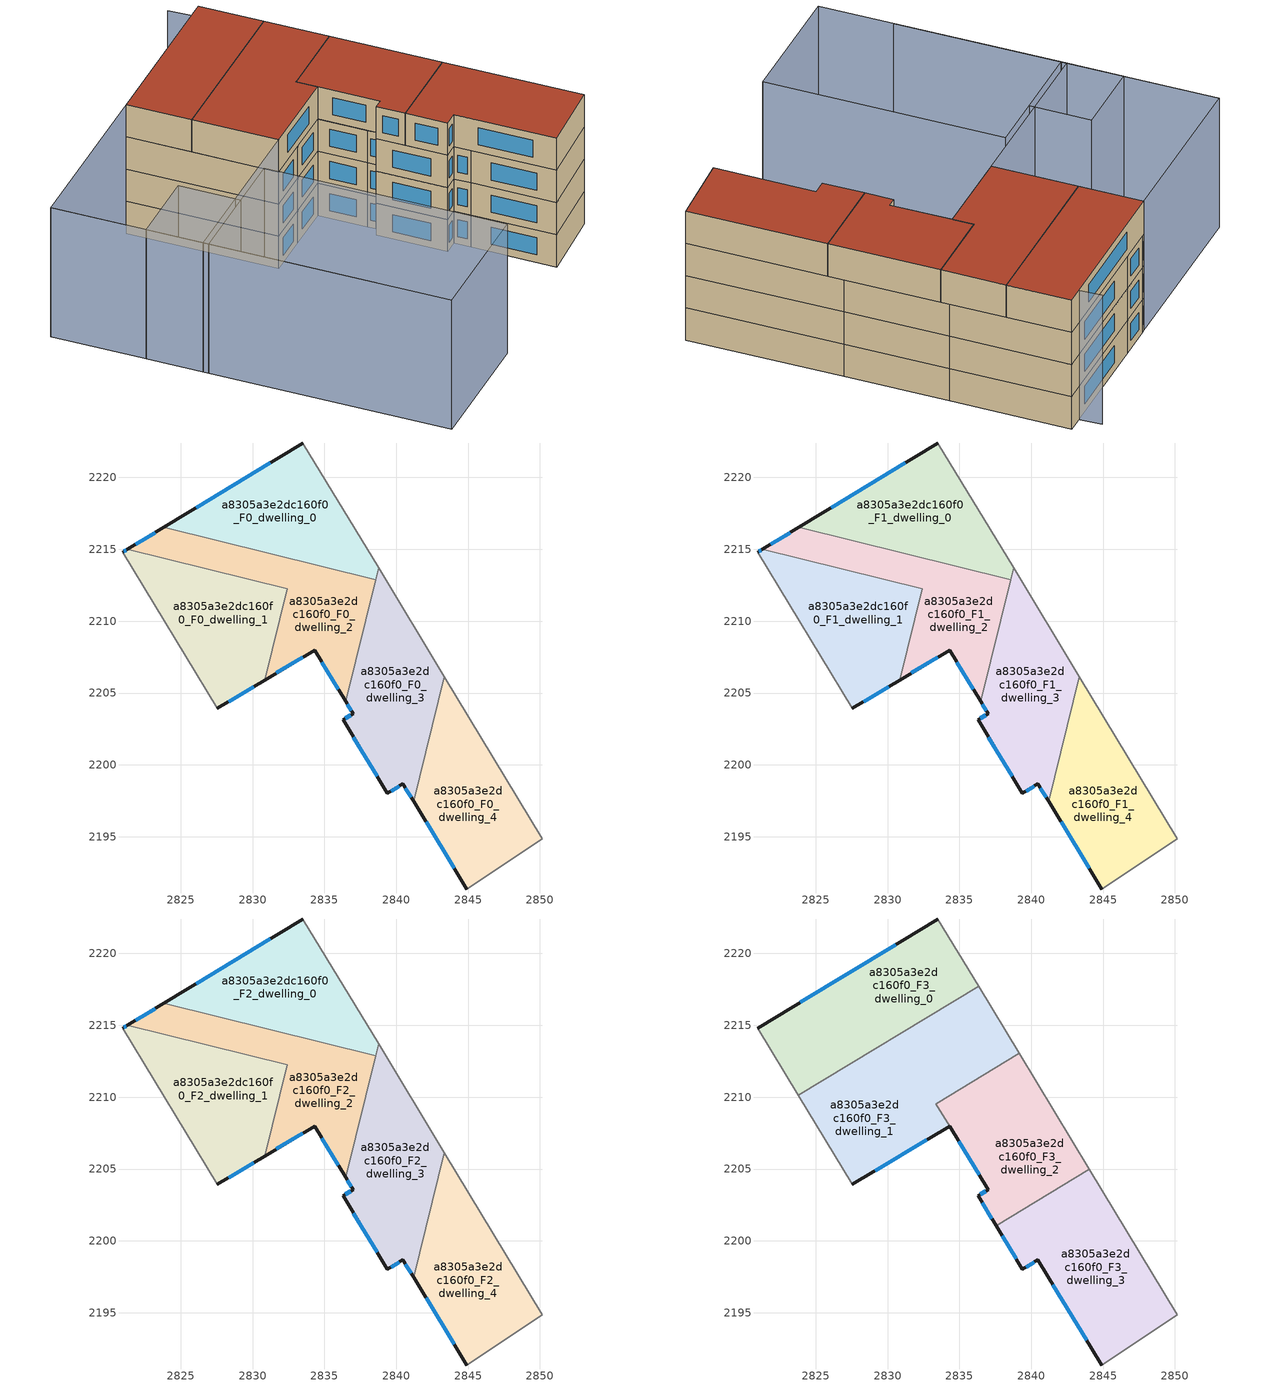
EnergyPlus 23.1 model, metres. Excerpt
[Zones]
a8305a3e2dc160f0_F0_dwelling_0
 floor ground (EU_floor_Construction): 2833.51,2222.4 2838.77,2213.7 2838.57,2212.89 2823.82,2216.53 z0
 wall outside (EU_wall_Construction): 2833.51,2222.4 2823.82,2216.53 z0:3
 wall adiabatic (EU_wall_Construction): 2838.77,2213.7 2833.51,2222.4 z0:3
 wall to a8305a3e2dc160f0_F0_dwelling_2 (EU_wall_Construction): 2823.82,2216.53 2838.57,2212.89 z0:3
 wall to a8305a3e2dc160f0_F0_dwelling_3 (EU_wall_Construction): 2838.57,2212.89 2838.77,2213.7 z0:3
 window (EU_Window_Construction): 2831.24,2221.02 2826.09,2217.9 z0.7:2.3
a8305a3e2dc160f0_F0_dwelling_1
 floor ground (EU_floor_Construction): 2832.41,2212.24 2830.84,2205.9 2827.56,2203.93 2820.98,2214.81 2821.28,2214.99 z0
 wall outside (EU_wall_Construction): 2821.28,2214.99 2820.98,2214.81 / 2827.56,2203.93 2830.84,2205.9 z0:3
 wall adiabatic (EU_wall_Construction): 2820.98,2214.81 2827.56,2203.93 z0:3
 wall to a8305a3e2dc160f0_F0_dwelling_2 (EU_wall_Construction): 2830.84,2205.9 2832.41,2212.24 2821.28,2214.99 z0:3
 window (EU_Window_Construction): 2821.21,2214.95 2821.05,2214.85 / 2828.33,2204.39 2830.07,2205.44 z0.7:2.3
a8305a3e2dc160f0_F0_dwelling_2
 floor ground (EU_floor_Construction): 2838.57,2212.89 2836.48,2204.42 2834.32,2207.99 2830.84,2205.9 2832.41,2212.24 2821.28,2214.99 2823.82,2216.53 z0
 wall outside (EU_wall_Construction): 2823.82,2216.53 2821.28,2214.99 / 2830.84,2205.9 2834.32,2207.99 2836.48,2204.42 z0:3
 wall to a8305a3e2dc160f0_F0_dwelling_3 (EU_wall_Construction): 2836.48,2204.42 2838.57,2212.89 z0:3
 window (EU_Window_Construction): 2823.22,2216.17 2821.87,2215.35 / 2834.83,2207.15 2835.97,2205.26 / 2831.66,2206.39 2833.5,2207.5 z0.7:2.3
a8305a3e2dc160f0_F0_dwelling_3
 floor ground (EU_floor_Construction): 2838.77,2213.7 2843.35,2206.12 2841.21,2197.46 2840.47,2198.67 2839.39,2198.02 2836.3,2203.14 2837,2203.55 2836.48,2204.42 z0
 wall outside (EU_wall_Construction): 2836.48,2204.42 2837,2203.55 2836.3,2203.14 2839.39,2198.02 2840.47,2198.67 2841.21,2197.46 z0:3
 wall adiabatic (EU_wall_Construction): 2843.35,2206.12 2838.77,2213.7 z0:3
 wall to a8305a3e2dc160f0_F0_dwelling_4 (EU_wall_Construction): 2841.21,2197.46 2843.35,2206.12 z0:3
 window (EU_Window_Construction): 2836.84,2203.46 2836.47,2203.23 / 2836.6,2204.22 2836.88,2203.76 / 2840.64,2198.39 2841.04,2197.74 / 2839.65,2198.18 2840.22,2198.52 / 2837.03,2201.94 2838.67,2199.22 z0.7:2.3
a8305a3e2dc160f0_F0_dwelling_4
 floor ground (EU_floor_Construction): 2843.35,2206.12 2850.15,2194.87 2844.9,2191.36 2841.21,2197.46 z0
 wall outside (EU_wall_Construction): 2841.21,2197.46 2844.9,2191.36 z0:3
 wall adiabatic (EU_wall_Construction): 2844.9,2191.36 2850.15,2194.87 2843.35,2206.12 z0:3
 window (EU_Window_Construction): 2842.08,2196.02 2844.03,2192.79 z0.7:2.3
a8305a3e2dc160f0_F1_dwelling_0
 floor to a8305a3e2dc160f0_F0_dwelling_0 (EU_floor_Construction): 2833.51,2222.4 2838.77,2213.7 2838.57,2212.89 2823.82,2216.53 z3
 wall outside (EU_wall_Construction): 2833.51,2222.4 2823.82,2216.53 z3:6
 wall adiabatic (EU_wall_Construction): 2838.77,2213.7 2833.51,2222.4 z3:6
 wall to a8305a3e2dc160f0_F1_dwelling_2 (EU_wall_Construction): 2823.82,2216.53 2838.57,2212.89 z3:6
 wall to a8305a3e2dc160f0_F1_dwelling_3 (EU_wall_Construction): 2838.57,2212.89 2838.77,2213.7 z3:6
 window (EU_Window_Construction): 2831.24,2221.02 2826.09,2217.9 z3.7:5.3
a8305a3e2dc160f0_F1_dwelling_1
 floor to a8305a3e2dc160f0_F0_dwelling_1 (EU_floor_Construction): 2832.41,2212.24 2830.84,2205.9 2827.56,2203.93 2820.98,2214.81 2821.28,2214.99 z3
 wall outside (EU_wall_Construction): 2821.28,2214.99 2820.98,2214.81 / 2827.56,2203.93 2830.84,2205.9 z3:6
 wall adiabatic (EU_wall_Construction): 2820.98,2214.81 2827.56,2203.93 z3:6
 wall to a8305a3e2dc160f0_F1_dwelling_2 (EU_wall_Construction): 2830.84,2205.9 2832.41,2212.24 2821.28,2214.99 z3:6
 window (EU_Window_Construction): 2821.21,2214.95 2821.05,2214.85 / 2828.33,2204.39 2830.07,2205.44 z3.7:5.3
a8305a3e2dc160f0_F1_dwelling_2
 floor to a8305a3e2dc160f0_F0_dwelling_2 (EU_floor_Construction): 2838.57,2212.89 2836.48,2204.42 2834.32,2207.99 2830.84,2205.9 2832.41,2212.24 2821.28,2214.99 2823.82,2216.53 z3
 wall outside (EU_wall_Construction): 2823.82,2216.53 2821.28,2214.99 / 2830.84,2205.9 2834.32,2207.99 2836.48,2204.42 z3:6
 wall to a8305a3e2dc160f0_F1_dwelling_3 (EU_wall_Construction): 2836.48,2204.42 2838.57,2212.89 z3:6
 window (EU_Window_Construction): 2823.22,2216.17 2821.87,2215.35 / 2834.83,2207.15 2835.97,2205.26 / 2831.66,2206.39 2833.5,2207.5 z3.7:5.3
a8305a3e2dc160f0_F1_dwelling_3
 floor to a8305a3e2dc160f0_F0_dwelling_3 (EU_floor_Construction): 2838.77,2213.7 2843.35,2206.12 2841.21,2197.46 2840.47,2198.67 2839.39,2198.02 2836.3,2203.14 2837,2203.55 2836.48,2204.42 z3
 wall outside (EU_wall_Construction): 2836.48,2204.42 2837,2203.55 2836.3,2203.14 2839.39,2198.02 2840.47,2198.67 2841.21,2197.46 z3:6
 wall adiabatic (EU_wall_Construction): 2843.35,2206.12 2838.77,2213.7 z3:6
 wall to a8305a3e2dc160f0_F1_dwelling_4 (EU_wall_Construction): 2841.21,2197.46 2843.35,2206.12 z3:6
 window (EU_Window_Construction): 2836.84,2203.46 2836.47,2203.23 / 2836.6,2204.22 2836.88,2203.76 / 2840.64,2198.39 2841.04,2197.74 / 2839.65,2198.18 2840.22,2198.52 / 2837.03,2201.94 2838.67,2199.22 z3.7:5.3
a8305a3e2dc160f0_F1_dwelling_4
 floor to a8305a3e2dc160f0_F0_dwelling_4 (EU_floor_Construction): 2843.35,2206.12 2850.15,2194.87 2844.9,2191.36 2841.21,2197.46 z3
 wall outside (EU_wall_Construction): 2841.21,2197.46 2844.9,2191.36 z3:6
 wall adiabatic (EU_wall_Construction): 2844.9,2191.36 2850.15,2194.87 2843.35,2206.12 z3:6
 window (EU_Window_Construction): 2842.08,2196.02 2844.03,2192.79 z3.7:5.3
a8305a3e2dc160f0_F2_dwelling_0
 floor to a8305a3e2dc160f0_F1_dwelling_0 (EU_floor_Construction): 2833.51,2222.4 2838.77,2213.7 2838.57,2212.89 2823.82,2216.53 z6
 wall outside (EU_wall_Construction): 2833.51,2222.4 2823.82,2216.53 z6:9
 wall adiabatic (EU_wall_Construction): 2838.77,2213.7 2833.51,2222.4 z6:9
 wall to a8305a3e2dc160f0_F2_dwelling_2 (EU_wall_Construction): 2823.82,2216.53 2838.57,2212.89 z6:9
 wall to a8305a3e2dc160f0_F2_dwelling_3 (EU_wall_Construction): 2838.57,2212.89 2838.77,2213.7 z6:9
 window (EU_Window_Construction): 2831.24,2221.02 2826.09,2217.9 z6.7:8.3
 ceiling adiabatic (EU_roof_Construction): 2836.34,2217.72 2833.51,2222.4 2823.82,2216.53 2831.31,2214.68 z9
a8305a3e2dc160f0_F2_dwelling_1
 floor to a8305a3e2dc160f0_F1_dwelling_1 (EU_floor_Construction): 2832.41,2212.24 2830.84,2205.9 2827.56,2203.93 2820.98,2214.81 2821.28,2214.99 z6
 wall outside (EU_wall_Construction): 2821.28,2214.99 2820.98,2214.81 / 2827.56,2203.93 2830.84,2205.9 z6:9
 wall adiabatic (EU_wall_Construction): 2820.98,2214.81 2827.56,2203.93 z6:9
 wall to a8305a3e2dc160f0_F2_dwelling_2 (EU_wall_Construction): 2830.84,2205.9 2832.41,2212.24 2821.28,2214.99 z6:9
 window (EU_Window_Construction): 2821.21,2214.95 2821.05,2214.85 / 2828.33,2204.39 2830.07,2205.44 z6.7:8.3
a8305a3e2dc160f0_F2_dwelling_2
 floor to a8305a3e2dc160f0_F1_dwelling_2 (EU_floor_Construction): 2838.57,2212.89 2836.48,2204.42 2834.32,2207.99 2830.84,2205.9 2832.41,2212.24 2821.28,2214.99 2823.82,2216.53 z6
 wall outside (EU_wall_Construction): 2823.82,2216.53 2821.28,2214.99 / 2830.84,2205.9 2834.32,2207.99 2836.48,2204.42 z6:9
 wall to a8305a3e2dc160f0_F2_dwelling_3 (EU_wall_Construction): 2836.48,2204.42 2838.57,2212.89 z6:9
 window (EU_Window_Construction): 2823.22,2216.17 2821.87,2215.35 / 2834.83,2207.15 2835.97,2205.26 / 2831.66,2206.39 2833.5,2207.5 z6.7:8.3
 ceiling adiabatic (EU_roof_Construction): 2831.31,2214.68 2823.82,2216.53 2821.28,2214.99 2828.76,2213.14 z9
a8305a3e2dc160f0_F2_dwelling_3
 floor to a8305a3e2dc160f0_F1_dwelling_3 (EU_floor_Construction): 2838.77,2213.7 2843.35,2206.12 2841.21,2197.46 2840.47,2198.67 2839.39,2198.02 2836.3,2203.14 2837,2203.55 2836.48,2204.42 z6
 wall outside (EU_wall_Construction): 2836.48,2204.42 2837,2203.55 2836.3,2203.14 2839.39,2198.02 2840.47,2198.67 2841.21,2197.46 z6:9
 wall adiabatic (EU_wall_Construction): 2843.35,2206.12 2838.77,2213.7 z6:9
 wall to a8305a3e2dc160f0_F2_dwelling_4 (EU_wall_Construction): 2841.21,2197.46 2843.35,2206.12 z6:9
 window (EU_Window_Construction): 2836.84,2203.46 2836.47,2203.23 / 2836.6,2204.22 2836.88,2203.76 / 2840.64,2198.39 2841.04,2197.74 / 2839.65,2198.18 2840.22,2198.52 / 2837.03,2201.94 2838.67,2199.22 z6.7:8.3
a8305a3e2dc160f0_F2_dwelling_4
 floor to a8305a3e2dc160f0_F1_dwelling_4 (EU_floor_Construction): 2843.35,2206.12 2850.15,2194.87 2844.9,2191.36 2841.21,2197.46 z6
 wall outside (EU_wall_Construction): 2841.21,2197.46 2844.9,2191.36 z6:9
 wall adiabatic (EU_wall_Construction): 2844.9,2191.36 2850.15,2194.87 2843.35,2206.12 z6:9
 window (EU_Window_Construction): 2842.08,2196.02 2844.03,2192.79 z6.7:8.3
a8305a3e2dc160f0_F3_dwelling_0
 floor to a8305a3e2dc160f0_F2_dwelling_1 (EU_floor_Construction): 2828.76,2213.14 2823.8,2210.14 2820.98,2214.81 2821.28,2214.99 z9
 floor adiabatic (EU_floor_Construction): 2833.51,2222.4 2836.34,2217.72 2828.76,2213.14 2821.28,2214.99 2820.98,2214.81 z9
 wall outside (EU_wall_Construction): 2833.51,2222.4 2820.98,2214.81 z9:12
 wall to a8305a3e2dc160f0_F3_dwelling_1 (EU_wall_Construction): 2823.8,2210.14 2836.34,2217.72 z9:12
 wall adiabatic (EU_wall_Construction): 2820.98,2214.81 2823.8,2210.14 / 2836.34,2217.72 2833.51,2222.4 z9:12
 window (EU_Window_Construction): 2830.57,2220.62 2823.93,2216.59 z9.7:11.3
 roof outside (EU_roof_Construction): 2836.34,2217.72 2833.51,2222.4 2820.98,2214.81 2823.8,2210.14 z12
a8305a3e2dc160f0_F3_dwelling_1
 floor to a8305a3e2dc160f0_F2_dwelling_1 (EU_floor_Construction): 2832.41,2212.24 2830.84,2205.9 2827.56,2203.93 2823.8,2210.14 2828.76,2213.14 z9
 floor to a8305a3e2dc160f0_F2_dwelling_0 (EU_floor_Construction): 2836.34,2217.72 2838.77,2213.7 2838.57,2212.89 2831.31,2214.68 z9
 floor to a8305a3e2dc160f0_F2_dwelling_3 (EU_floor_Construction): 2838.77,2213.7 2839.16,2213.05 2838.51,2212.65 z9
 floor to a8305a3e2dc160f0_F2_dwelling_2 (EU_floor_Construction): 2838.57,2212.89 2838.51,2212.65 2833.37,2209.55 2834.32,2207.99 2830.84,2205.9 2832.41,2212.24 2828.76,2213.14 2831.31,2214.68 z9
 wall outside (EU_wall_Construction): 2827.56,2203.93 2834.32,2207.99 z9:12
 wall adiabatic (EU_wall_Construction): 2823.8,2210.14 2827.56,2203.93 / 2839.16,2213.05 2836.34,2217.72 z9:12
 wall to a8305a3e2dc160f0_F3_dwelling_2 (EU_wall_Construction): 2833.38,2209.55 2839.16,2213.05 / 2834.32,2207.99 2833.37,2209.55 z9:12
 window (EU_Window_Construction): 2829.15,2204.88 2832.73,2207.04 z9.7:11.3
 roof outside (EU_roof_Construction): 2834.32,2207.99 2833.37,2209.55 2839.16,2213.05 2836.34,2217.72 2823.8,2210.14 2827.56,2203.93 z12
a8305a3e2dc160f0_F3_dwelling_2
 floor to a8305a3e2dc160f0_F2_dwelling_3 (EU_floor_Construction): 2839.16,2213.05 2843.35,2206.12 2842.9,2204.29 2837.55,2201.06 2836.3,2203.14 2837,2203.55 2836.48,2204.42 2838.51,2212.65 z9
 floor to a8305a3e2dc160f0_F2_dwelling_4 (EU_floor_Construction): 2843.35,2206.12 2844.04,2204.98 2842.9,2204.29 z9
 floor to a8305a3e2dc160f0_F2_dwelling_2 (EU_floor_Construction): 2838.51,2212.65 2836.48,2204.42 2833.38,2209.55 z9
 wall outside (EU_wall_Construction): 2834.32,2207.99 2837,2203.55 2836.3,2203.14 2837.55,2201.06 z9:12
 wall to a8305a3e2dc160f0_F3_dwelling_3 (EU_wall_Construction): 2837.55,2201.06 2844.04,2204.98 z9:12
 wall adiabatic (EU_wall_Construction): 2844.04,2204.98 2839.16,2213.05 z9:12
 window (EU_Window_Construction): 2836.6,2202.65 2837.26,2201.55 / 2836.84,2203.46 2836.47,2203.23 / 2834.95,2206.95 2836.37,2204.6 z9.7:11.3
 roof outside (EU_roof_Construction): 2844.04,2204.98 2839.16,2213.05 2833.38,2209.55 2837,2203.55 2836.3,2203.14 2837.55,2201.06 z12
a8305a3e2dc160f0_F3_dwelling_3
 floor to a8305a3e2dc160f0_F2_dwelling_3 (EU_floor_Construction): 2842.9,2204.29 2841.21,2197.46 2840.47,2198.67 2839.39,2198.02 2837.55,2201.06 z9
 floor to a8305a3e2dc160f0_F2_dwelling_4 (EU_floor_Construction): 2844.04,2204.98 2850.15,2194.87 2844.9,2191.36 2841.21,2197.46 2842.9,2204.29 z9
 wall outside (EU_wall_Construction): 2837.55,2201.06 2839.39,2198.02 2840.47,2198.67 2844.9,2191.36 z9:12
 wall adiabatic (EU_wall_Construction): 2844.9,2191.36 2850.15,2194.87 2844.04,2204.98 z9:12
 window (EU_Window_Construction): 2837.99,2200.35 2838.96,2198.74 / 2841.51,2196.96 2843.86,2193.08 / 2839.65,2198.18 2840.22,2198.52 z9.7:11.3
 roof outside (EU_roof_Construction): 2850.15,2194.87 2844.04,2204.98 2837.55,2201.06 2839.39,2198.02 2840.47,2198.67 2844.9,2191.36 z12
shading: 2807.9,2206.87 2821.93,2183.7 / 2850.15,2194.87 2831.23,2223.25 / 2825.16,2178.3 2814.69,2195.63 / 2814.69,2195.63 2824.34,2201.46 / 2824.34,2201.46 2834.81,2184.13 / 2834.81,2184.13 2825.16,2178.3 / 2820.28,2198.99 2814.68,2195.63 / 2814.68,2195.63 2811.99,2200.1 / 2811.99,2200.1 2817.58,2203.47 / 2817.58,2203.47 2820.28,2198.99 / 2820.98,2214.81 2827.56,2203.93 / 2827.56,2203.93 2814.45,2196.01 / 2814.45,2196.01 2807.88,2206.9 / 2807.88,2206.9 2820.98,2214.81 z0:12
[Building]
EU S2 Campaign: North Axis=0; Terrain=City; Solar Distribution=FullExterior
[Site:Location]
Budapest.Ferenc.Liszt.Intl.AP: Latitude=47.437; Longitude=19.256; Time Zone=1; Elevation=185
[SizingPeriod:WeatherFileDays]
AnnualSizingPeriod: Begin Month=1; Begin Day of Month=1; End Month=12; End Day of Month=31; Day of Week for Start Day=Monday; Use Weather File Daylight Saving Period=No; Use Weather File Rain and Snow Indicators=No
[MATERIAL]
EU_InternalMass_Material: Roughness=MediumRough; Thickness=0.1; Conductivity=1; Density=1800; Specific Heat=900; Thermal Absorptance=0.9; Solar Absorptance=0.7; Visible Absorptance=0.7
[MATERIAL:NOMASS] Roughness=MediumRough; Thermal Absorptance=0.9; Solar Absorptance=0.7; Visible Absorptance=0.7
Name | Thermal Resistance
EU_wall_NoMass | 0.832559
EU_roof_NoMass | 1.39638
EU_floor_NoMass | 0.872794
[WINDOWMATERIAL:SIMPLEGLAZINGSYSTEM]
EU_Window_SimpleGlazing: UFactor=2.79869; Solar Heat Gain Coefficient=0.75; Visible Transmittance=0.75
[CONSTRUCTION]
EU_wall_Construction: EU_wall_NoMass
EU_roof_Construction: EU_roof_NoMass
EU_floor_Construction: EU_floor_NoMass
EU_Window_Construction: EU_Window_SimpleGlazing
EU_InternalMass_Construction: EU_InternalMass_Material
[ZONE] Type=1; Multiplier=1; Ceiling Height=autocalculate; Floor Area=autocalculate; Part of Total Floor Area=Yes
Name | Volume
a8305a3e2dc160f0_F0_dwelling_0; a8305a3e2dc160f0_F1_dwelling_0; a8305a3e2dc160f0_F2_dwelling_0 | 191.914
a8305a3e2dc160f0_F3_dwelling_0 | 239.885
a8305a3e2dc160f0_F0_dwelling_1; a8305a3e2dc160f0_F1_dwelling_1; a8305a3e2dc160f0_F2_dwelling_1 | 191.92
a8305a3e2dc160f0_F3_dwelling_1 | 282.775
a8305a3e2dc160f0_F0_dwelling_2; a8305a3e2dc160f0_F1_dwelling_2; a8305a3e2dc160f0_F2_dwelling_2 | 191.933
a8305a3e2dc160f0_F3_dwelling_2 | 197.014
a8305a3e2dc160f0_F0_dwelling_3; a8305a3e2dc160f0_F1_dwelling_3; a8305a3e2dc160f0_F2_dwelling_3 | 191.915
a8305a3e2dc160f0_F3_dwelling_3 | 239.904
a8305a3e2dc160f0_F0_dwelling_4; a8305a3e2dc160f0_F1_dwelling_4; a8305a3e2dc160f0_F2_dwelling_4 | 191.932
[INTERNALMASS] Construction=EU_InternalMass_Construction
Name | Zone or ZoneList | Surface Area
a8305a3e2dc160f0_F0_dwelling_0_EU_InternalMass | a8305a3e2dc160f0_F0_dwelling_0 | 63.9693
a8305a3e2dc160f0_F0_dwelling_1_EU_InternalMass | a8305a3e2dc160f0_F0_dwelling_1 | 63.9714
a8305a3e2dc160f0_F0_dwelling_2_EU_InternalMass | a8305a3e2dc160f0_F0_dwelling_2 | 63.9775
a8305a3e2dc160f0_F0_dwelling_3_EU_InternalMass | a8305a3e2dc160f0_F0_dwelling_3 | 63.9715
a8305a3e2dc160f0_F0_dwelling_4_EU_InternalMass | a8305a3e2dc160f0_F0_dwelling_4 | 63.9777
a8305a3e2dc160f0_F1_dwelling_0_EU_InternalMass | a8305a3e2dc160f0_F1_dwelling_0 | 63.9693
a8305a3e2dc160f0_F1_dwelling_1_EU_InternalMass | a8305a3e2dc160f0_F1_dwelling_1 | 63.9714
a8305a3e2dc160f0_F1_dwelling_2_EU_InternalMass | a8305a3e2dc160f0_F1_dwelling_2 | 63.9775
a8305a3e2dc160f0_F1_dwelling_3_EU_InternalMass | a8305a3e2dc160f0_F1_dwelling_3 | 63.9715
a8305a3e2dc160f0_F1_dwelling_4_EU_InternalMass | a8305a3e2dc160f0_F1_dwelling_4 | 63.9777
a8305a3e2dc160f0_F2_dwelling_0_EU_InternalMass | a8305a3e2dc160f0_F2_dwelling_0 | 63.9693
a8305a3e2dc160f0_F2_dwelling_1_EU_InternalMass | a8305a3e2dc160f0_F2_dwelling_1 | 63.9714
a8305a3e2dc160f0_F2_dwelling_2_EU_InternalMass | a8305a3e2dc160f0_F2_dwelling_2 | 63.9775
a8305a3e2dc160f0_F2_dwelling_3_EU_InternalMass | a8305a3e2dc160f0_F2_dwelling_3 | 63.9715
a8305a3e2dc160f0_F2_dwelling_4_EU_InternalMass | a8305a3e2dc160f0_F2_dwelling_4 | 63.9777
a8305a3e2dc160f0_F3_dwelling_0_EU_InternalMass | a8305a3e2dc160f0_F3_dwelling_0 | 79.9616
a8305a3e2dc160f0_F3_dwelling_1_EU_InternalMass | a8305a3e2dc160f0_F3_dwelling_1 | 94.2589
a8305a3e2dc160f0_F3_dwelling_2_EU_InternalMass | a8305a3e2dc160f0_F3_dwelling_2 | 65.6836
a8305a3e2dc160f0_F3_dwelling_3_EU_InternalMass | a8305a3e2dc160f0_F3_dwelling_3 | 79.9681
[OTHEREQUIPMENT] Fuel Type=Electricity; Design Level Calculation Method=Watts/Area; Power per Zone Floor Area=1; Fraction Latent=0; Fraction Radiant=0; Fraction Lost=0; Carbon Dioxide Generation Rate=0; EndUse Subcategory=EU_Step8_InternalGains
Name | Zone or ZoneList or Space or SpaceList | Schedule
EU_Step8_InternalGain_a8305a3e2dc160f0_F0_dwelling_0_f000 | a8305a3e2dc160f0_F0_dwelling_0 | EU_Step8_GainSchedule_a8305a3e2dc160f0_F0_dwelling_0_f000
EU_Step8_InternalGain_a8305a3e2dc160f0_F0_dwelling_1_f000 | a8305a3e2dc160f0_F0_dwelling_1 | EU_Step8_GainSchedule_a8305a3e2dc160f0_F0_dwelling_1_f000
EU_Step8_InternalGain_a8305a3e2dc160f0_F0_dwelling_2_f000 | a8305a3e2dc160f0_F0_dwelling_2 | EU_Step8_GainSchedule_a8305a3e2dc160f0_F0_dwelling_2_f000
EU_Step8_InternalGain_a8305a3e2dc160f0_F0_dwelling_3_f000 | a8305a3e2dc160f0_F0_dwelling_3 | EU_Step8_GainSchedule_a8305a3e2dc160f0_F0_dwelling_3_f000
EU_Step8_InternalGain_a8305a3e2dc160f0_F0_dwelling_4_f000 | a8305a3e2dc160f0_F0_dwelling_4 | EU_Step8_GainSchedule_a8305a3e2dc160f0_F0_dwelling_4_f000
EU_Step8_InternalGain_a8305a3e2dc160f0_F1_dwelling_0_f000 | a8305a3e2dc160f0_F1_dwelling_0 | EU_Step8_GainSchedule_a8305a3e2dc160f0_F1_dwelling_0_f000
EU_Step8_InternalGain_a8305a3e2dc160f0_F1_dwelling_1_f000 | a8305a3e2dc160f0_F1_dwelling_1 | EU_Step8_GainSchedule_a8305a3e2dc160f0_F1_dwelling_1_f000
EU_Step8_InternalGain_a8305a3e2dc160f0_F1_dwelling_2_f000 | a8305a3e2dc160f0_F1_dwelling_2 | EU_Step8_GainSchedule_a8305a3e2dc160f0_F1_dwelling_2_f000
EU_Step8_InternalGain_a8305a3e2dc160f0_F1_dwelling_3_f000 | a8305a3e2dc160f0_F1_dwelling_3 | EU_Step8_GainSchedule_a8305a3e2dc160f0_F1_dwelling_3_f000
EU_Step8_InternalGain_a8305a3e2dc160f0_F1_dwelling_4_f000 | a8305a3e2dc160f0_F1_dwelling_4 | EU_Step8_GainSchedule_a8305a3e2dc160f0_F1_dwelling_4_f000
EU_Step8_InternalGain_a8305a3e2dc160f0_F2_dwelling_0_f000 | a8305a3e2dc160f0_F2_dwelling_0 | EU_Step8_GainSchedule_a8305a3e2dc160f0_F2_dwelling_0_f000
EU_Step8_InternalGain_a8305a3e2dc160f0_F2_dwelling_1_f000 | a8305a3e2dc160f0_F2_dwelling_1 | EU_Step8_GainSchedule_a8305a3e2dc160f0_F2_dwelling_1_f000
EU_Step8_InternalGain_a8305a3e2dc160f0_F2_dwelling_2_f000 | a8305a3e2dc160f0_F2_dwelling_2 | EU_Step8_GainSchedule_a8305a3e2dc160f0_F2_dwelling_2_f000
EU_Step8_InternalGain_a8305a3e2dc160f0_F2_dwelling_3_f000 | a8305a3e2dc160f0_F2_dwelling_3 | EU_Step8_GainSchedule_a8305a3e2dc160f0_F2_dwelling_3_f000
EU_Step8_InternalGain_a8305a3e2dc160f0_F2_dwelling_4_f000 | a8305a3e2dc160f0_F2_dwelling_4 | EU_Step8_GainSchedule_a8305a3e2dc160f0_F2_dwelling_4_f000
EU_Step8_InternalGain_a8305a3e2dc160f0_F3_dwelling_0_f000 | a8305a3e2dc160f0_F3_dwelling_0 | EU_Step8_GainSchedule_a8305a3e2dc160f0_F3_dwelling_0_f000
EU_Step8_InternalGain_a8305a3e2dc160f0_F3_dwelling_1_f000 | a8305a3e2dc160f0_F3_dwelling_1 | EU_Step8_GainSchedule_a8305a3e2dc160f0_F3_dwelling_1_f000
EU_Step8_InternalGain_a8305a3e2dc160f0_F3_dwelling_2_f000 | a8305a3e2dc160f0_F3_dwelling_2 | EU_Step8_GainSchedule_a8305a3e2dc160f0_F3_dwelling_2_f000
EU_Step8_InternalGain_a8305a3e2dc160f0_F3_dwelling_3_f000 | a8305a3e2dc160f0_F3_dwelling_3 | EU_Step8_GainSchedule_a8305a3e2dc160f0_F3_dwelling_3_f000
[ZONEVENTILATION:DESIGNFLOWRATE] Schedule=EU_AlwaysOn; Design Flow Rate Calculation Method=AirChanges/Hour; Air Changes per Hour=0.475469; Ventilation Type=Natural; Fan Pressure Rise=0; Fan Total Efficiency=1; Constant Term Coefficient=1; Temperature Term Coefficient=0; Velocity Term Coefficient=0; Velocity Squared Term Coefficient=0; Minimum Indoor Temperature=-100; Maximum Indoor Temperature=100; Delta Temperature=-100; Minimum Outdoor Temperature=-100; Maximum Outdoor Temperature=100; Maximum Wind Speed=40
Name | Zone or ZoneList or Space or SpaceList
EU_ConstantAir_a8305a3e2dc160f0_F0_dwelling_0 | a8305a3e2dc160f0_F0_dwelling_0
EU_ConstantAir_a8305a3e2dc160f0_F0_dwelling_1 | a8305a3e2dc160f0_F0_dwelling_1
EU_ConstantAir_a8305a3e2dc160f0_F0_dwelling_2 | a8305a3e2dc160f0_F0_dwelling_2
EU_ConstantAir_a8305a3e2dc160f0_F0_dwelling_3 | a8305a3e2dc160f0_F0_dwelling_3
EU_ConstantAir_a8305a3e2dc160f0_F0_dwelling_4 | a8305a3e2dc160f0_F0_dwelling_4
EU_ConstantAir_a8305a3e2dc160f0_F1_dwelling_0 | a8305a3e2dc160f0_F1_dwelling_0
EU_ConstantAir_a8305a3e2dc160f0_F1_dwelling_1 | a8305a3e2dc160f0_F1_dwelling_1
EU_ConstantAir_a8305a3e2dc160f0_F1_dwelling_2 | a8305a3e2dc160f0_F1_dwelling_2
EU_ConstantAir_a8305a3e2dc160f0_F1_dwelling_3 | a8305a3e2dc160f0_F1_dwelling_3
EU_ConstantAir_a8305a3e2dc160f0_F1_dwelling_4 | a8305a3e2dc160f0_F1_dwelling_4
EU_ConstantAir_a8305a3e2dc160f0_F2_dwelling_0 | a8305a3e2dc160f0_F2_dwelling_0
EU_ConstantAir_a8305a3e2dc160f0_F2_dwelling_1 | a8305a3e2dc160f0_F2_dwelling_1
EU_ConstantAir_a8305a3e2dc160f0_F2_dwelling_2 | a8305a3e2dc160f0_F2_dwelling_2
EU_ConstantAir_a8305a3e2dc160f0_F2_dwelling_3 | a8305a3e2dc160f0_F2_dwelling_3
EU_ConstantAir_a8305a3e2dc160f0_F2_dwelling_4 | a8305a3e2dc160f0_F2_dwelling_4
EU_ConstantAir_a8305a3e2dc160f0_F3_dwelling_0 | a8305a3e2dc160f0_F3_dwelling_0
EU_ConstantAir_a8305a3e2dc160f0_F3_dwelling_1 | a8305a3e2dc160f0_F3_dwelling_1
EU_ConstantAir_a8305a3e2dc160f0_F3_dwelling_2 | a8305a3e2dc160f0_F3_dwelling_2
EU_ConstantAir_a8305a3e2dc160f0_F3_dwelling_3 | a8305a3e2dc160f0_F3_dwelling_3
[HVACTEMPLATE:THERMOSTAT] Constant Heating Setpoint=20; Constant Cooling Setpoint=50
EU_HeatOnly_a8305a3e2dc160f0_F0_dwelling_0; EU_HeatOnly_a8305a3e2dc160f0_F0_dwelling_1; EU_HeatOnly_a8305a3e2dc160f0_F0_dwelling_2; EU_HeatOnly_a8305a3e2dc160f0_F0_dwelling_3; EU_HeatOnly_a8305a3e2dc160f0_F0_dwelling_4; EU_HeatOnly_a8305a3e2dc160f0_F1_dwelling_0; EU_HeatOnly_a8305a3e2dc160f0_F1_dwelling_1; EU_HeatOnly_a8305a3e2dc160f0_F1_dwelling_2; EU_HeatOnly_a8305a3e2dc160f0_F1_dwelling_3; EU_HeatOnly_a8305a3e2dc160f0_F1_dwelling_4; EU_HeatOnly_a8305a3e2dc160f0_F2_dwelling_0; EU_HeatOnly_a8305a3e2dc160f0_F2_dwelling_1; EU_HeatOnly_a8305a3e2dc160f0_F2_dwelling_2; EU_HeatOnly_a8305a3e2dc160f0_F2_dwelling_3; EU_HeatOnly_a8305a3e2dc160f0_F2_dwelling_4; EU_HeatOnly_a8305a3e2dc160f0_F3_dwelling_0; EU_HeatOnly_a8305a3e2dc160f0_F3_dwelling_1; EU_HeatOnly_a8305a3e2dc160f0_F3_dwelling_2; EU_HeatOnly_a8305a3e2dc160f0_F3_dwelling_3
[HVACTEMPLATE:ZONE:IDEALLOADSAIRSYSTEM] System Availability Schedule=EU_AlwaysOn; Maximum Heating Supply Air Temperature=50; Minimum Cooling Supply Air Temperature=13; Maximum Heating Supply Air Humidity Ratio=0.0156; Minimum Cooling Supply Air Humidity Ratio=0.0077; Heating Limit=NoLimit; Cooling Limit=NoLimit; Heating Availability Schedule=EU_AlwaysOn; Cooling Availability Schedule=EU_CoolingOff; Dehumidification Control Type=ConstantSensibleHeatRatio; Cooling Sensible Heat Ratio=0.7; Dehumidification Setpoint=60; Humidification Control Type=None; Humidification Setpoint=30; Outdoor Air Method=None; Outdoor Air Flow Rate per Person=0.00944; Outdoor Air Flow Rate per Zone Floor Area=0; Outdoor Air Flow Rate per Zone=0; Demand Controlled Ventilation Type=None; Outdoor Air Economizer Type=NoEconomizer; Heat Recovery Type=None; Sensible Heat Recovery Effectiveness=0.7; Latent Heat Recovery Effectiveness=0.65
Name | Template Thermostat
a8305a3e2dc160f0_F0_dwelling_0 | EU_HeatOnly_a8305a3e2dc160f0_F0_dwelling_0
a8305a3e2dc160f0_F0_dwelling_1 | EU_HeatOnly_a8305a3e2dc160f0_F0_dwelling_1
a8305a3e2dc160f0_F0_dwelling_2 | EU_HeatOnly_a8305a3e2dc160f0_F0_dwelling_2
a8305a3e2dc160f0_F0_dwelling_3 | EU_HeatOnly_a8305a3e2dc160f0_F0_dwelling_3
a8305a3e2dc160f0_F0_dwelling_4 | EU_HeatOnly_a8305a3e2dc160f0_F0_dwelling_4
a8305a3e2dc160f0_F1_dwelling_0 | EU_HeatOnly_a8305a3e2dc160f0_F1_dwelling_0
a8305a3e2dc160f0_F1_dwelling_1 | EU_HeatOnly_a8305a3e2dc160f0_F1_dwelling_1
a8305a3e2dc160f0_F1_dwelling_2 | EU_HeatOnly_a8305a3e2dc160f0_F1_dwelling_2
a8305a3e2dc160f0_F1_dwelling_3 | EU_HeatOnly_a8305a3e2dc160f0_F1_dwelling_3
a8305a3e2dc160f0_F1_dwelling_4 | EU_HeatOnly_a8305a3e2dc160f0_F1_dwelling_4
a8305a3e2dc160f0_F2_dwelling_0 | EU_HeatOnly_a8305a3e2dc160f0_F2_dwelling_0
a8305a3e2dc160f0_F2_dwelling_1 | EU_HeatOnly_a8305a3e2dc160f0_F2_dwelling_1
a8305a3e2dc160f0_F2_dwelling_2 | EU_HeatOnly_a8305a3e2dc160f0_F2_dwelling_2
a8305a3e2dc160f0_F2_dwelling_3 | EU_HeatOnly_a8305a3e2dc160f0_F2_dwelling_3
a8305a3e2dc160f0_F2_dwelling_4 | EU_HeatOnly_a8305a3e2dc160f0_F2_dwelling_4
a8305a3e2dc160f0_F3_dwelling_0 | EU_HeatOnly_a8305a3e2dc160f0_F3_dwelling_0
a8305a3e2dc160f0_F3_dwelling_1 | EU_HeatOnly_a8305a3e2dc160f0_F3_dwelling_1
a8305a3e2dc160f0_F3_dwelling_2 | EU_HeatOnly_a8305a3e2dc160f0_F3_dwelling_2
a8305a3e2dc160f0_F3_dwelling_3 | EU_HeatOnly_a8305a3e2dc160f0_F3_dwelling_3
[SIZING:ZONE] Zone Cooling Design Supply Air Temperature Input Method=SupplyAirTemperature; Zone Cooling Design Supply Air Temperature=13; Zone Heating Design Supply Air Temperature Input Method=SupplyAirTemperature; Zone Heating Design Supply Air Temperature=50; Zone Cooling Design Supply Air Humidity Ratio=0.008; Zone Heating Design Supply Air Humidity Ratio=0.008; Cooling Design Air Flow Method=DesignDay; Cooling Design Air Flow Rate=0; Cooling Minimum Air Flow per Zone Floor Area=0.000762; Cooling Minimum Air Flow=0; Cooling Minimum Air Flow Fraction=0.2; Heating Design Air Flow Method=DesignDay; Heating Design Air Flow Rate=0; Heating Maximum Air Flow per Zone Floor Area=0.002032; Heating Maximum Air Flow=0.141576; Heating Maximum Air Flow Fraction=0.3; Account for Dedicated Outdoor Air System=No; Dedicated Outdoor Air System Control Strategy=NeutralSupplyAir; Dedicated Outdoor Air Low Setpoint Temperature for Design=autosize; Dedicated Outdoor Air High Setpoint Temperature for Design=autosize; Zone Load Sizing Method=Sensible Load Only No Latent Load; Zone Latent Cooling Design Supply Air Humidity Ratio Input Method=HumidityRatioDifference; Zone Cooling Design Supply Air Humidity Ratio Difference=0.005; Zone Latent Heating Design Supply Air Humidity Ratio Input Method=HumidityRatioDifference; Zone Humidification Design Supply Air Humidity Ratio Difference=0.005
a8305a3e2dc160f0_F0_dwelling_0; a8305a3e2dc160f0_F0_dwelling_1; a8305a3e2dc160f0_F0_dwelling_2; a8305a3e2dc160f0_F0_dwelling_3; a8305a3e2dc160f0_F0_dwelling_4; a8305a3e2dc160f0_F1_dwelling_0; a8305a3e2dc160f0_F1_dwelling_1; a8305a3e2dc160f0_F1_dwelling_2; a8305a3e2dc160f0_F1_dwelling_3; a8305a3e2dc160f0_F1_dwelling_4; a8305a3e2dc160f0_F2_dwelling_0; a8305a3e2dc160f0_F2_dwelling_1; a8305a3e2dc160f0_F2_dwelling_2; a8305a3e2dc160f0_F2_dwelling_3; a8305a3e2dc160f0_F2_dwelling_4; a8305a3e2dc160f0_F3_dwelling_0; a8305a3e2dc160f0_F3_dwelling_1; a8305a3e2dc160f0_F3_dwelling_2; a8305a3e2dc160f0_F3_dwelling_3
[SCHEDULE:CONSTANT]
Name | Hourly Value
EU_AlwaysOn | 1
EU_CoolingOff | 0
[SCHEDULE:FILE] Column Number=1; Rows to Skip at Top=0; Number of Hours of Data=8760; Column Separator=Comma; Interpolate to Timestep=No; Minutes per Item=60; Adjust Schedule for Daylight Savings=Yes
Name | File
EU_Step8_GainSchedule_a8305a3e2dc160f0_F0_dwelling_0_f000 | ../../schedules/a8305a3e2dc160f0/a8305a3e2dc160f0_F0_dwelling_0_f000_gain.csv
EU_Step8_GainSchedule_a8305a3e2dc160f0_F0_dwelling_1_f000 | ../../schedules/a8305a3e2dc160f0/a8305a3e2dc160f0_F0_dwelling_1_f000_gain.csv
EU_Step8_GainSchedule_a8305a3e2dc160f0_F0_dwelling_2_f000 | ../../schedules/a8305a3e2dc160f0/a8305a3e2dc160f0_F0_dwelling_2_f000_gain.csv
EU_Step8_GainSchedule_a8305a3e2dc160f0_F0_dwelling_3_f000 | ../../schedules/a8305a3e2dc160f0/a8305a3e2dc160f0_F0_dwelling_3_f000_gain.csv
EU_Step8_GainSchedule_a8305a3e2dc160f0_F0_dwelling_4_f000 | ../../schedules/a8305a3e2dc160f0/a8305a3e2dc160f0_F0_dwelling_4_f000_gain.csv
EU_Step8_GainSchedule_a8305a3e2dc160f0_F1_dwelling_0_f000 | ../../schedules/a8305a3e2dc160f0/a8305a3e2dc160f0_F1_dwelling_0_f000_gain.csv
EU_Step8_GainSchedule_a8305a3e2dc160f0_F1_dwelling_1_f000 | ../../schedules/a8305a3e2dc160f0/a8305a3e2dc160f0_F1_dwelling_1_f000_gain.csv
EU_Step8_GainSchedule_a8305a3e2dc160f0_F1_dwelling_2_f000 | ../../schedules/a8305a3e2dc160f0/a8305a3e2dc160f0_F1_dwelling_2_f000_gain.csv
EU_Step8_GainSchedule_a8305a3e2dc160f0_F1_dwelling_3_f000 | ../../schedules/a8305a3e2dc160f0/a8305a3e2dc160f0_F1_dwelling_3_f000_gain.csv
EU_Step8_GainSchedule_a8305a3e2dc160f0_F1_dwelling_4_f000 | ../../schedules/a8305a3e2dc160f0/a8305a3e2dc160f0_F1_dwelling_4_f000_gain.csv
EU_Step8_GainSchedule_a8305a3e2dc160f0_F2_dwelling_0_f000 | ../../schedules/a8305a3e2dc160f0/a8305a3e2dc160f0_F2_dwelling_0_f000_gain.csv
EU_Step8_GainSchedule_a8305a3e2dc160f0_F2_dwelling_1_f000 | ../../schedules/a8305a3e2dc160f0/a8305a3e2dc160f0_F2_dwelling_1_f000_gain.csv
EU_Step8_GainSchedule_a8305a3e2dc160f0_F2_dwelling_2_f000 | ../../schedules/a8305a3e2dc160f0/a8305a3e2dc160f0_F2_dwelling_2_f000_gain.csv
EU_Step8_GainSchedule_a8305a3e2dc160f0_F2_dwelling_3_f000 | ../../schedules/a8305a3e2dc160f0/a8305a3e2dc160f0_F2_dwelling_3_f000_gain.csv
EU_Step8_GainSchedule_a8305a3e2dc160f0_F2_dwelling_4_f000 | ../../schedules/a8305a3e2dc160f0/a8305a3e2dc160f0_F2_dwelling_4_f000_gain.csv
EU_Step8_GainSchedule_a8305a3e2dc160f0_F3_dwelling_0_f000 | ../../schedules/a8305a3e2dc160f0/a8305a3e2dc160f0_F3_dwelling_0_f000_gain.csv
EU_Step8_GainSchedule_a8305a3e2dc160f0_F3_dwelling_1_f000 | ../../schedules/a8305a3e2dc160f0/a8305a3e2dc160f0_F3_dwelling_1_f000_gain.csv
EU_Step8_GainSchedule_a8305a3e2dc160f0_F3_dwelling_2_f000 | ../../schedules/a8305a3e2dc160f0/a8305a3e2dc160f0_F3_dwelling_2_f000_gain.csv
EU_Step8_GainSchedule_a8305a3e2dc160f0_F3_dwelling_3_f000 | ../../schedules/a8305a3e2dc160f0/a8305a3e2dc160f0_F3_dwelling_3_f000_gain.csv
